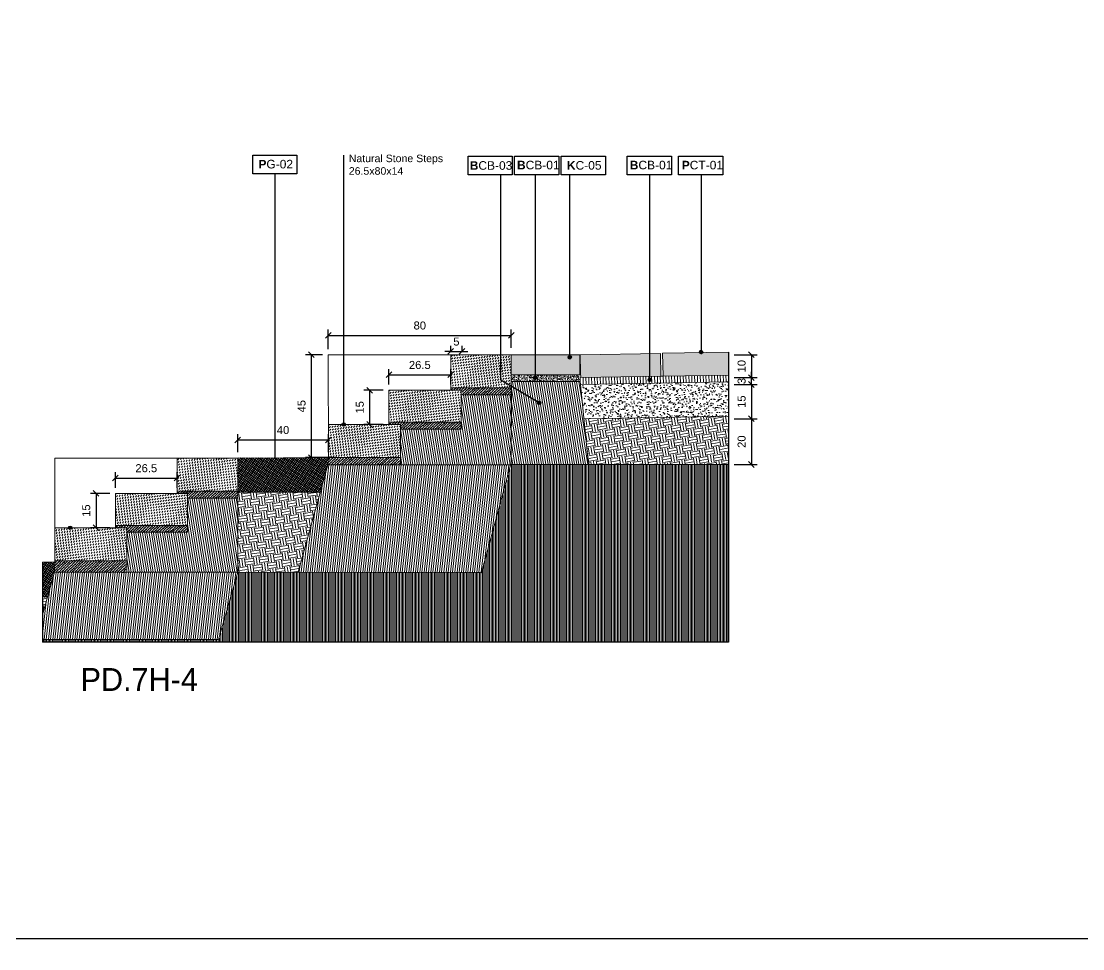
# Model space of a CAD drawing. Header units: metres. Extents: x -325 to 301, y -147 to 149.
# Drawn here: x 86.737 to 91.378, y 43.411 to 47.469 of the extents above; entities that cross this region are included whole.
import ezdxf

# ---------------------------------------------------------------- set-up
doc = ezdxf.new("R2010")
doc.units = ezdxf.units.M
doc.layers.get('Defpoints').update_dxf_attribs({"lineweight": 13})
doc.layers.add('-aux', color=50, linetype='Continuous', plot=False)
for name, color, linetype, true_color in [('0-TX-1_25', 7, 'Continuous', 0x3f4f7f), ('3-TR-paviment fluix', 7, 'Continuous', 0xe6e6e6), ('EIT_3 TR sorra', 7, 'Continuous', 0xd8ceb0)]:
    doc.layers.add(name, color=color, linetype=linetype, true_color=true_color)
for name, color, linetype, lineweight, true_color in [('03-TR-Paviment_02_Sealed Gravel', 7, 'Continuous', 5, 0xd4be8c), ('03-TR-Paviment_08_Natural Stone Bleachers', 7, 'Continuous', 5, 0xafad9d), ('3-TR sorra granitica', 7, 'Continuous', 0, 0xf2dac9), ('3-TR tot_u', 7, 'Continuous', 5, 0x787878)]:
    doc.layers.add(name, color=color, linetype=linetype, lineweight=lineweight, true_color=true_color)
for name, color, linetype, lineweight in [('1-CM', 7, 'Continuous', 0), ('3-TR Formigó', 252, 'Continuous', 0), ('3-TR Seleccionat', 44, 'Continuous', 0), ('3-TR Tot-u', 37, 'Continuous', 0), ('3_TR_paviment gris', 252, 'Continuous', 5)]:
    doc.layers.add(name, color=color, linetype=linetype, lineweight=lineweight)
for name, color, linetype in [('1-SECCIÓ', 1, 'Continuous'), ('A-KEYPLAN_HATCH', 7, 'Continuous'), ('A_TEXT_2', 7, 'Continuous')]:
    doc.layers.add(name, color=color, linetype=linetype)
doc.styles.get("Standard").update_dxf_attribs({"font": 'arial.ttf'})
doc.styles.add('x-llegenda materials$0$ENGRAVERS', font='TT0586M.TTF')
doc.dimstyles.new('ISO-25', dxfattribs={"dimtxt": 0.1, "dimasz": 0.1, "dimexe": 0.1, "dimexo": 0.1, "dimgap": 0.1, "dimtad": 1, "dimdec": 0, "dimlfac": 100, "dimzin": 9, "dimtxsty": 'Standard', "dimblk": 'OBLIQUE', "dimcen": 0.1, "dimadec": 0, "dimazin": 0, "dimtfac": 1, "dimtdec": 0, "dimtmove": 0, "dimatfit": 3, "dimldrblk": 'OBLIQUE', "dimfxl": 1, "dimarcsym": 0})
pattern_1 = [(279, (419506.654953, 4594392.769917), (0.03632589907892, -0.02639231054887), [0.03175, -0.03175]), (279, (419506.666712, 4594392.77178), (0.03632589907892, -0.02639231054887), [0.03175, -0.03175]), (279, (419506.678472, 4594392.773642), (0.03632589907892, -0.02639231054887), [0.03175, -0.03175]), (9, (419506.683013, 4594392.770343), (0.02639231054887, 0.03632589907892), [0.03175, -0.03175]), (9, (419506.684875, 4594392.758584), (0.02639231054887, 0.03632589907892), [0.03175, -0.03175]), (9, (419506.686738, 4594392.746824), (0.02639231054887, 0.03632589907892), [0.03175, -0.03175])]
pattern_2 = [(234, (-205.139811, 53.8383205), (0.00647213595, -0.00470228202), []), (324, (-205.139811, 53.8383205), (0.00470228202, 0.00647213595), [])]

# ---------------------------------------------------------------- blocks, each defined once
blk = doc.blocks.new('_Oblique')
at = {"color": 0, "lineweight": -2}
blk.add_line((-0.5, -0.5), (0.5, 0.5), dxfattribs=at)
blk = doc.blocks.new('*D1879')
at = {"layer": '0-TX-1_25', "color": 0, "lineweight": -2, "transparency": 16777216}
for p, q in [((87.5171, 51.8946), (87.5171, 52.0196)), ((87.5171, 51.9946), (87.7984, 51.9946)), ((87.7984, 51.9196), (87.7984, 52.0196))]:
    blk.add_line(p, q, dxfattribs=at)
at = {"layer": 'Defpoints', "color": 0, "transparency": 16777216}
for p in [(87.7984, 51.9946), (87.7984, 51.8946), (87.5171, 0.0315)]:
    blk.add_point(p, dxfattribs=at)
at = {"layer": '0-TX-1_25', "color": 0, "lineweight": -2, "transparency": 16777216, "xscale": 0.025, "yscale": 0.025, "zscale": 0.025, "rotation": 180}
blk.add_blockref('_Oblique', (87.5171, 51.9946), dxfattribs=at)
at = {"layer": '0-TX-1_25', "color": 0, "lineweight": -2, "transparency": 16777216, "xscale": 0.025, "yscale": 0.025, "zscale": 0.025}
blk.add_blockref('_Oblique', (87.7984, 51.9946), dxfattribs=at)
at = {"layer": '0-TX-1_25', "color": 0, "transparency": 16777216, "insert": (87.6578, 52.0374), "char_height": 0.035, "attachment_point": 5}
blk.add_mtext('28', dxfattribs=at)
blk = doc.blocks.new('*D2006')
at = {"layer": '0-TX-1_25', "color": 0, "lineweight": -2, "transparency": 16777216}
for p, q in [((87.6832, 45.5833), (87.6832, 45.6627)), ((87.6832, 45.6377), (88.0793, 45.6377)), ((88.0793, 45.5835), (88.0793, 45.6627))]:
    blk.add_line(p, q, dxfattribs=at)
at = {"layer": 'Defpoints', "color": 0, "transparency": 16777216}
for p in [(88.0793, 45.6377), (87.6832, 45.5583), (88.0793, 45.5585)]:
    blk.add_point(p, dxfattribs=at)
at = {"layer": '0-TX-1_25', "color": 0, "lineweight": -2, "transparency": 16777216, "xscale": 0.025, "yscale": 0.025, "zscale": 0.025, "rotation": 180}
blk.add_blockref('_Oblique', (87.6832, 45.6377), dxfattribs=at)
at = {"layer": '0-TX-1_25', "color": 0, "lineweight": -2, "transparency": 16777216, "xscale": 0.025, "yscale": 0.025, "zscale": 0.025}
blk.add_blockref('_Oblique', (88.0793, 45.6377), dxfattribs=at)
at = {"layer": '0-TX-1_25', "color": 0, "transparency": 16777216, "insert": (87.8813, 45.6806), "char_height": 0.035, "attachment_point": 5}
blk.add_mtext('40', dxfattribs=at)
blk = doc.blocks.new('*D2004')
at = {"layer": '0-TX-1_25', "color": 0, "lineweight": -2, "transparency": 16777216}
for p, q in [((88.0541, 46.01), (87.9801, 46.01)), ((88.0051, 45.56), (88.0051, 46.01)), ((88.1041, 45.56), (87.9801, 45.56))]:
    blk.add_line(p, q, dxfattribs=at)
at = {"layer": 'Defpoints', "color": 0, "transparency": 16777216}
for p in [(88.0051, 46.01), (88.0791, 46.01), (88.1291, 45.56)]:
    blk.add_point(p, dxfattribs=at)
at = {"layer": '0-TX-1_25', "color": 0, "lineweight": -2, "transparency": 16777216, "xscale": 0.025, "yscale": 0.025, "zscale": 0.025}
for p, rotation in [((88.0051, 46.01), 90), ((88.0051, 45.56), 270)]:
    blk.add_blockref('_Oblique', p, dxfattribs=dict(at, rotation=rotation))
at = {"layer": '0-TX-1_25', "color": 0, "transparency": 16777216, "insert": (87.9623, 45.785), "char_height": 0.035, "attachment_point": 5, "rotation": 90}
blk.add_mtext('45', dxfattribs=at)
blk = doc.blocks.new('*D2005')
at = {"layer": '0-TX-1_25', "color": 0, "lineweight": -2, "transparency": 16777216}
for p, q in [((88.0791, 46.035), (88.0791, 46.12)), ((88.0791, 46.095), (88.8791, 46.095)), ((88.8791, 46.0407), (88.8791, 46.12))]:
    blk.add_line(p, q, dxfattribs=at)
at = {"layer": 'Defpoints', "color": 0, "transparency": 16777216}
for p in [(88.8791, 46.095), (88.0791, 46.01), (88.8791, 46.0157)]:
    blk.add_point(p, dxfattribs=at)
at = {"layer": '0-TX-1_25', "color": 0, "lineweight": -2, "transparency": 16777216, "xscale": 0.025, "yscale": 0.025, "zscale": 0.025, "rotation": 180}
blk.add_blockref('_Oblique', (88.0791, 46.095), dxfattribs=at)
at = {"layer": '0-TX-1_25', "color": 0, "lineweight": -2, "transparency": 16777216, "xscale": 0.025, "yscale": 0.025, "zscale": 0.025}
blk.add_blockref('_Oblique', (88.8791, 46.095), dxfattribs=at)
at = {"layer": '0-TX-1_25', "color": 0, "transparency": 16777216, "insert": (88.4791, 46.1378), "char_height": 0.035, "attachment_point": 5}
blk.add_mtext('80', dxfattribs=at)
blk = doc.blocks.new('POINT')
at = {"layer": '0-TX-1_25'}
h = blk.add_hatch(dxfattribs=at)
h.set_pattern_fill('ANGLE', color=256)
h.set_pattern_definition([(0, (-83.747, -12.726), (0, 6.985), [5.08, -1.905]), (90, (-83.747, -12.726), (-6.985, 4e-16), [5.08, -1.905])])
edge = h.paths.add_edge_path()
edge.add_arc((0, 0), 0.0075, 0, 360)
h = blk.add_hatch(color=256, dxfattribs=at)
h.dxf.hatch_style = 1
edge = h.paths.add_edge_path()
edge.add_arc((0, 0), 0.0075, 0, 360)
blk.add_circle((0, 0), 0.0075, dxfattribs=at)
blk = doc.blocks.new('PCB01')
at = {"layer": 'A-KEYPLAN_HATCH'}
blk.add_lwpolyline([(0.001, 0.00548), (0.01387, 0.00548), (0.01387, 0), (0.001, 0)], close=True, dxfattribs=at)
at = {"layer": 'A_TEXT_2', "insert": (0.0002, 0.00409), "char_height": 0.0025, "attachment_point": 1}
blk.add_mtext_dynamic_manual_height_columns('\\pi0.00171;{\\fArial|b1|i0|c0|p34;P}CT-01', width=0.0145619, gutter_width=0.015, heights=[0], dxfattribs=at)
blk = doc.blocks.new('hatch keyplan 2')
at = {"layer": 'A-KEYPLAN_HATCH'}
blk.add_lwpolyline([(0, 0.00548), (0.01287, 0.00548), (0.01287, 0), (0, 0)], close=True, dxfattribs=at)
blk = doc.blocks.new('hatch keyplan')
at = {"layer": 'A-KEYPLAN_HATCH'}
blk.add_blockref('hatch keyplan 2', (1.43058, 0.85215), dxfattribs=at)
blk = doc.blocks.new('B-CB01')
at = {"layer": 'A-KEYPLAN_HATCH'}
blk.add_blockref('hatch keyplan', (-1.43058, -0.85215), dxfattribs=at)
at = {"layer": 'A_TEXT_2', "insert": (-0.0008, 0.00411), "char_height": 0.0025, "attachment_point": 1}
blk.add_mtext_dynamic_manual_height_columns('\\pi0.00152;{\\fArial|b1|i0|c0|p34;B}CB-01', width=0.0145619, gutter_width=0.015, heights=[0], dxfattribs=at)
blk = doc.blocks.new('*D2007')
at = {"layer": '0-TX-1_25', "color": 0, "lineweight": -2, "transparency": 16777216}
for p, q in [((88.3443, 45.88), (88.3443, 45.9474)), ((88.6141, 45.88), (88.6141, 45.9474)), ((88.3443, 45.9224), (88.6141, 45.9224))]:
    blk.add_line(p, q, dxfattribs=at)
at = {"layer": 'Defpoints', "color": 0, "transparency": 16777216}
for p in [(88.6141, 45.9224), (88.3443, 45.855), (88.6141, 45.855)]:
    blk.add_point(p, dxfattribs=at)
at = {"layer": '0-TX-1_25', "color": 0, "lineweight": -2, "transparency": 16777216, "xscale": 0.025, "yscale": 0.025, "zscale": 0.025, "rotation": 180}
blk.add_blockref('_Oblique', (88.3443, 45.9224), dxfattribs=at)
at = {"layer": '0-TX-1_25', "color": 0, "lineweight": -2, "transparency": 16777216, "xscale": 0.025, "yscale": 0.025, "zscale": 0.025}
blk.add_blockref('_Oblique', (88.6141, 45.9224), dxfattribs=at)
at = {"layer": '0-TX-1_25', "color": 0, "transparency": 16777216, "insert": (88.4792, 45.9653), "char_height": 0.035, "attachment_point": 5}
blk.add_mtext('26.5', dxfattribs=at)
blk = doc.blocks.new('*D2008')
at = {"layer": '0-TX-1_25', "color": 0, "lineweight": -2, "transparency": 16777216}
for p, q in [((88.3193, 45.855), (88.2347, 45.855)), ((88.2597, 45.855), (88.2597, 45.705)), ((88.3193, 45.705), (88.2347, 45.705))]:
    blk.add_line(p, q, dxfattribs=at)
at = {"layer": 'Defpoints', "color": 0, "transparency": 16777216}
for p in [(88.3443, 45.855), (88.2597, 45.705), (88.3443, 45.705)]:
    blk.add_point(p, dxfattribs=at)
at = {"layer": '0-TX-1_25', "color": 0, "lineweight": -2, "transparency": 16777216, "xscale": 0.025, "yscale": 0.025, "zscale": 0.025}
for p, rotation in [((88.2597, 45.855), 90), ((88.2597, 45.705), 270)]:
    blk.add_blockref('_Oblique', p, dxfattribs=dict(at, rotation=rotation))
at = {"layer": '0-TX-1_25', "color": 0, "transparency": 16777216, "insert": (88.2169, 45.78), "char_height": 0.035, "attachment_point": 5, "rotation": 90}
blk.add_mtext('15', dxfattribs=at)
blk = doc.blocks.new('*D2009')
at = {"layer": '0-TX-1_25', "color": 0, "lineweight": -2, "transparency": 16777216}
for p, q in [((88.6141, 46.0247), (88.6141, 46.0497)), ((88.6641, 46.0247), (88.6641, 46.0497)), ((88.6141, 46.0247), (88.5891, 46.0247)), ((88.6141, 46.0247), (88.6641, 46.0247)), ((88.6641, 46.0247), (88.6891, 46.0247))]:
    blk.add_line(p, q, dxfattribs=at)
at = {"layer": 'Defpoints', "color": 0, "transparency": 16777216}
for p in [(88.6141, 46.01), (88.6641, 46.0247), (88.6641, 46.01)]:
    blk.add_point(p, dxfattribs=at)
at = {"layer": '0-TX-1_25', "color": 0, "lineweight": -2, "transparency": 16777216, "xscale": 0.025, "yscale": 0.025, "zscale": 0.025}
blk.add_blockref('_Oblique', (88.6141, 46.0247), dxfattribs=at)
at = {"layer": '0-TX-1_25', "color": 0, "lineweight": -2, "transparency": 16777216, "xscale": 0.025, "yscale": 0.025, "zscale": 0.025, "rotation": 180}
blk.add_blockref('_Oblique', (88.6641, 46.0247), dxfattribs=at)
at = {"layer": '0-TX-1_25', "color": 0, "transparency": 16777216, "insert": (88.6391, 46.0675), "char_height": 0.035, "attachment_point": 5}
blk.add_mtext('5', dxfattribs=at)
blk = doc.blocks.new('*D2022')
at = {"layer": '0-TX-1_25', "color": 0, "lineweight": -2, "transparency": 16777216}
for p, q in [((87.1484, 45.4283), (87.1484, 45.4957)), ((87.4182, 45.4283), (87.4182, 45.4957)), ((87.1484, 45.4707), (87.4182, 45.4707))]:
    blk.add_line(p, q, dxfattribs=at)
at = {"layer": 'Defpoints', "color": 0, "transparency": 16777216}
for p in [(87.4182, 45.4707), (87.1484, 45.4033), (87.4182, 45.4033)]:
    blk.add_point(p, dxfattribs=at)
at = {"layer": '0-TX-1_25', "color": 0, "lineweight": -2, "transparency": 16777216, "xscale": 0.025, "yscale": 0.025, "zscale": 0.025, "rotation": 180}
blk.add_blockref('_Oblique', (87.1484, 45.4707), dxfattribs=at)
at = {"layer": '0-TX-1_25', "color": 0, "lineweight": -2, "transparency": 16777216, "xscale": 0.025, "yscale": 0.025, "zscale": 0.025}
blk.add_blockref('_Oblique', (87.4182, 45.4707), dxfattribs=at)
at = {"layer": '0-TX-1_25', "color": 0, "transparency": 16777216, "insert": (87.2833, 45.5136), "char_height": 0.035, "attachment_point": 5}
blk.add_mtext('26.5', dxfattribs=at)
blk = doc.blocks.new('*D2021')
at = {"layer": '0-TX-1_25', "color": 0, "lineweight": -2, "transparency": 16777216}
for p, q in [((87.1234, 45.4033), (87.0388, 45.4033)), ((87.0638, 45.4033), (87.0638, 45.2533)), ((87.1234, 45.2533), (87.0388, 45.2533))]:
    blk.add_line(p, q, dxfattribs=at)
at = {"layer": 'Defpoints', "color": 0, "transparency": 16777216}
for p in [(87.1484, 45.4033), (87.0638, 45.2533), (87.1484, 45.2533)]:
    blk.add_point(p, dxfattribs=at)
at = {"layer": '0-TX-1_25', "color": 0, "lineweight": -2, "transparency": 16777216, "xscale": 0.025, "yscale": 0.025, "zscale": 0.025}
for p, rotation in [((87.0638, 45.4033), 90), ((87.0638, 45.2533), 270)]:
    blk.add_blockref('_Oblique', p, dxfattribs=dict(at, rotation=rotation))
at = {"layer": '0-TX-1_25', "color": 0, "transparency": 16777216, "insert": (87.0209, 45.3283), "char_height": 0.035, "attachment_point": 5, "rotation": 90}
blk.add_mtext('15', dxfattribs=at)
blk = doc.blocks.new('PG02')
at = {"layer": 'A-KEYPLAN_HATCH'}
blk.add_blockref('hatch keyplan', (-1.42958, -0.85215), dxfattribs=at)
at = {"layer": 'A_TEXT_2', "insert": (0.0002, 0.00412), "char_height": 0.0025, "attachment_point": 1}
blk.add_mtext_dynamic_manual_height_columns('\\pi0.00245,t0.01245;{\\fArial|b1|i0|c0|p34;P}G-02', width=0.0145619, gutter_width=0.015, heights=[0], dxfattribs=at)
blk = doc.blocks.new('*D2214')
at = {"layer": '0-TX-1_25', "color": 0, "lineweight": -2, "transparency": 16777216}
for p, q in [((89.8541, 46.01), (89.9541, 46.01)), ((89.9291, 46.01), (89.9291, 45.91)), ((89.8541, 45.91), (89.9541, 45.91))]:
    blk.add_line(p, q, dxfattribs=at)
at = {"layer": 'Defpoints', "color": 0, "transparency": 16777216}
for p in [(89.8291, 46.01), (89.8291, 45.91), (89.9291, 45.91)]:
    blk.add_point(p, dxfattribs=at)
at = {"layer": '0-TX-1_25', "color": 0, "lineweight": -2, "transparency": 16777216, "xscale": 0.025, "yscale": 0.025, "zscale": 0.025}
for p, rotation in [((89.9291, 46.01), 90), ((89.9291, 45.91), 270)]:
    blk.add_blockref('_Oblique', p, dxfattribs=dict(at, rotation=rotation))
at = {"layer": '0-TX-1_25', "color": 0, "transparency": 16777216, "insert": (89.8862, 45.96), "char_height": 0.035, "attachment_point": 5, "rotation": 90}
blk.add_mtext('10', dxfattribs=at)
blk = doc.blocks.new('*D2215')
at = {"layer": '0-TX-1_25', "color": 0, "lineweight": -2, "transparency": 16777216}
for p, q in [((89.8541, 45.91), (89.9541, 45.91)), ((89.9291, 45.91), (89.9291, 45.935)), ((89.9291, 45.88), (89.9291, 45.91)), ((89.8541, 45.88), (89.9541, 45.88)), ((89.9291, 45.88), (89.9291, 45.855))]:
    blk.add_line(p, q, dxfattribs=at)
at = {"layer": 'Defpoints', "color": 0, "transparency": 16777216}
for p in [(89.8291, 45.91), (89.9291, 45.91), (89.8291, 45.88)]:
    blk.add_point(p, dxfattribs=at)
at = {"layer": '0-TX-1_25', "color": 0, "lineweight": -2, "transparency": 16777216, "xscale": 0.025, "yscale": 0.025, "zscale": 0.025}
for p, rotation in [((89.9291, 45.91), 270), ((89.9291, 45.88), 90)]:
    blk.add_blockref('_Oblique', p, dxfattribs=dict(at, rotation=rotation))
at = {"layer": '0-TX-1_25', "color": 0, "transparency": 16777216, "insert": (89.8862, 45.895), "char_height": 0.035, "attachment_point": 5, "rotation": 90}
blk.add_mtext('3', dxfattribs=at)
blk = doc.blocks.new('*D2216')
at = {"layer": '0-TX-1_25', "color": 0, "lineweight": -2, "transparency": 16777216}
for p, q in [((89.8541, 45.88), (89.9541, 45.88)), ((89.9291, 45.88), (89.9291, 45.73)), ((89.8541, 45.73), (89.9541, 45.73))]:
    blk.add_line(p, q, dxfattribs=at)
at = {"layer": 'Defpoints', "color": 0, "transparency": 16777216}
for p in [(89.8291, 45.88), (89.8291, 45.73), (89.9291, 45.73)]:
    blk.add_point(p, dxfattribs=at)
at = {"layer": '0-TX-1_25', "color": 0, "lineweight": -2, "transparency": 16777216, "xscale": 0.025, "yscale": 0.025, "zscale": 0.025}
for p, rotation in [((89.9291, 45.88), 90), ((89.9291, 45.73), 270)]:
    blk.add_blockref('_Oblique', p, dxfattribs=dict(at, rotation=rotation))
at = {"layer": '0-TX-1_25', "color": 0, "transparency": 16777216, "insert": (89.8862, 45.805), "char_height": 0.035, "attachment_point": 5, "rotation": 90}
blk.add_mtext('15', dxfattribs=at)
blk = doc.blocks.new('*D2217')
at = {"layer": '0-TX-1_25', "color": 0, "lineweight": -2, "transparency": 16777216}
for p, q in [((89.8541, 45.73), (89.9541, 45.73)), ((89.9291, 45.73), (89.9291, 45.53)), ((89.8541, 45.53), (89.9541, 45.53))]:
    blk.add_line(p, q, dxfattribs=at)
at = {"layer": 'Defpoints', "color": 0, "transparency": 16777216}
for p in [(89.8291, 45.73), (89.8291, 45.53), (89.9291, 45.53)]:
    blk.add_point(p, dxfattribs=at)
at = {"layer": '0-TX-1_25', "color": 0, "lineweight": -2, "transparency": 16777216, "xscale": 0.025, "yscale": 0.025, "zscale": 0.025}
for p, rotation in [((89.9291, 45.73), 90), ((89.9291, 45.53), 270)]:
    blk.add_blockref('_Oblique', p, dxfattribs=dict(at, rotation=rotation))
at = {"layer": '0-TX-1_25', "color": 0, "transparency": 16777216, "insert": (89.8862, 45.63), "char_height": 0.035, "attachment_point": 5, "rotation": 90}
blk.add_mtext('20', dxfattribs=at)
blk = doc.blocks.new('K04')
at = {"layer": 'A-KEYPLAN_HATCH'}
blk.add_blockref('hatch keyplan', (-1.42958, -0.85215), dxfattribs=at)
at = {"layer": 'A_TEXT_2', "insert": (0.0002, 0.00402), "char_height": 0.0025, "attachment_point": 1}
blk.add_mtext_dynamic_manual_height_columns('\\pi0.00244;{\\fArial|b1|i0|c0|p34;K}C-05', width=0.0145619, gutter_width=0.015, heights=[0], dxfattribs=at)
blk = doc.blocks.new('B-CB03')
at = {"layer": 'A-KEYPLAN_HATCH'}
blk.add_blockref('hatch keyplan', (-1.43058, -0.85215), dxfattribs=at)
at = {"layer": 'A_TEXT_2', "insert": (-0.0008, 0.00398), "char_height": 0.0025, "attachment_point": 1}
blk.add_mtext_dynamic_manual_height_columns('\\pi0.00128;{\\fArial|b1|i0|c0|p34;B}CB-03', width=0.0145619, gutter_width=0.015, heights=[0], dxfattribs=at)

msp = doc.modelspace()

# ---------------------------------------------------------------- hatches: boundary and pattern name
at = {"layer": '03-TR-Paviment_02_Sealed Gravel', "extrusion": (5.00535e-05, 0.000121015, 1)}
h = msp.add_hatch(dxfattribs=at)
h.set_pattern_fill('_USER', color=256, scale=0.008, angle=234, style=0, double=1, pattern_type=0)
h.set_pattern_definition(pattern_2)
h.paths.add_polyline_path([(88.0436, 45.4084), (88.0764, 45.5283), (88.0793, 45.5583), (87.6832, 45.5587), (87.6832, 45.4087)])
h = msp.add_hatch(dxfattribs=at)
h.set_pattern_fill('_USER', color=256, scale=0.008, angle=234, style=0, double=1, pattern_type=0)
h.set_pattern_definition(pattern_2)
h.paths.add_polyline_path([(86.8291, 45.1027), (86.8291, 44.9527), (86.8517, 44.9527), (86.8832, 45.0766), (86.8832, 45.1027)])
at = {"layer": '03-TR-Paviment_08_Natural Stone Bleachers'}
h = msp.add_hatch(dxfattribs=at)
h.set_pattern_fill('DASH', color=256, scale=0.002611, angle=232.4264, style=0, double=1)
h.set_pattern_definition([(232.4264096, (-63.6387705, -75.5093006), (0.00151523477, -0.01162470696), [0.0082894435, -0.0082894435])])
h.paths.add_polyline_path([(88.8791, 45.865), (88.8791, 46.01), (88.6141, 46.01), (88.6141, 45.865)])
h = msp.add_hatch(dxfattribs=at)
h.set_pattern_fill('DASH', color=256, scale=0.002611, angle=232.4264, style=0, double=1)
h.set_pattern_definition([(232.4264096, (-63.908608, -75.6593006), (0.00151523477, -0.01162470696), [0.0082894435, -0.0082894435])])
h.paths.add_polyline_path([(88.6593, 45.715), (88.6593, 45.855), (88.3443, 45.855), (88.3443, 45.7151)])
h = msp.add_hatch(dxfattribs=at)
h.set_pattern_fill('DASH', color=256, scale=0.002611, angle=232.4264, style=0, double=1)
h.set_pattern_definition([(232.4264096, (-64.173608, -75.8093006), (0.00151523477, -0.01162470696), [0.0082894435, -0.0082894435])])
h.paths.add_polyline_path([(88.3943, 45.5604), (88.3943, 45.705), (88.0792, 45.705), (88.0793, 45.5597)])
h = msp.add_hatch(dxfattribs=at)
h.set_pattern_fill('DASH', color=256, scale=0.002611, angle=232.4264, style=0, double=1)
h.set_pattern_definition([(232.4264096, (-64.834689, -75.961018), (0.00151523477, -0.01162470696), [0.0082894435, -0.0082894435])])
h.paths.add_polyline_path([(87.6832, 45.4133), (87.6832, 45.5583), (87.4182, 45.5583), (87.4182, 45.4133)])
h = msp.add_hatch(dxfattribs=at)
h.set_pattern_fill('DASH', color=256, scale=0.002611, angle=232.4264, style=0, double=1)
h.set_pattern_definition([(232.4264096, (-65.1045265, -76.111018), (0.00151523477, -0.01162470696), [0.0082894435, -0.0082894435])])
h.paths.add_polyline_path([(87.4634, 45.2633), (87.4634, 45.4033), (87.1484, 45.4033), (87.1484, 45.2633)])
h = msp.add_hatch(dxfattribs=at)
h.set_pattern_fill('DASH', color=256, scale=0.002611, angle=232.4264, style=0, double=1)
h.set_pattern_definition([(232.4264096, (-65.3695265, -76.261018), (0.00151523477, -0.01162470696), [0.0082894435, -0.0082894435])])
h.paths.add_polyline_path([(87.1984, 45.1087), (87.1984, 45.2533), (86.8833, 45.2533), (86.8834, 45.108)])
at = {"layer": '3-TR Formigó'}
h = msp.add_hatch(dxfattribs=at)
h.set_pattern_fill('ANSI31', color=256, scale=0.003, angle=234.1752)
h.set_pattern_definition([(279.175244, (-119.927081, 1.869326), (0.00940313004, 0.0015188056), [])])
h.paths.add_polyline_path([(89.2169, 45.5299), (88.8806, 45.5299), (88.88, 45.8652), (88.8791, 45.8928), (89.1809, 45.8928)])
h = msp.add_hatch(dxfattribs=at)
h.set_pattern_fill('ANSI31', color=256, scale=0.003, angle=234.1752)
h.set_pattern_definition([(279.175244, (11.554073, 3.39694), (0.00940313, 0.0015188056), [])])
h.paths.add_polyline_path([(88.3943, 45.6833), (88.3943, 45.5283), (88.8787, 45.5283), (88.8791, 45.835), (88.6593, 45.835), (88.6593, 45.6833)])
at = {"layer": '3-TR Formigó', "extrusion": (5.00535e-05, 0.000121015, 1)}
h = msp.add_hatch(dxfattribs=at)
h.set_pattern_fill('ANSI31', color=256, scale=0.003, angle=233.694, style=0)
h.set_pattern_definition([(263.5025, (81.071859, 45.425145), (0.009463819, -0.001077847), [])])
h.paths.add_polyline_path([(88.075, 45.5292), (87.948, 45.0585), (88.748, 45.0585), (88.876, 45.5283)])
at = {"layer": '3-TR Formigó'}
h = msp.add_hatch(dxfattribs=at)
h.set_pattern_fill('ANSI31', color=256, scale=0.003, angle=234.1752)
h.set_pattern_definition([(279.175244, (10.358155, 2.945223), (0.00940313, 0.0015188056), [])])
h.paths.add_polyline_path([(87.1984, 45.2316), (87.1984, 45.0588), (87.6828, 45.0588), (87.6832, 45.3833), (87.4634, 45.3833), (87.4634, 45.2316)])
at = {"layer": '3-TR Formigó', "extrusion": (5.00535e-05, 0.000121015, 1)}
h = msp.add_hatch(dxfattribs=at)
h.set_pattern_fill('ANSI31', color=256, scale=0.003, angle=233.694, style=0)
h.set_pattern_definition([(263.5025, (79.881478, 44.978), (0.009463819, -0.001077847), [])])
h.paths.add_polyline_path([(86.8291, 44.7651), (87.5996, 44.7651), (87.6832, 45.0588), (86.8814, 45.0588), (86.8291, 44.8722)])
at = {"layer": '3-TR Seleccionat'}
h = msp.add_hatch(dxfattribs=at)
h.set_pattern_fill('ANSI31', color=256, scale=0.002, angle=45, style=0)
h.set_pattern_definition([(90, (52.9449843, -6.021599), (-0.00635, 0), [])])
h.paths.add_polyline_path([(89.8291, 44.7529), (89.8291, 45.53), (88.8791, 45.5283), (88.748, 45.0585), (87.6832, 45.0587), (87.602, 44.7651), (86.8291, 44.7651), (86.8291, 44.7529)])
at = {"layer": '3-TR sorra granitica'}
h = msp.add_hatch(dxfattribs=at)
h.set_pattern_fill('LINE', color=256, scale=0.1, angle=56.5734, style=0)
h.set_pattern_definition([(92.2199074, (107.148368, 254.902038), (-0.012490619, -0.0004841875), [])])
h.paths.add_polyline_path([(89.8291, 45.8913), (89.8291, 45.9213), (89.8008, 45.9208), (89.4808, 45.9153), (89.1826, 45.9094), (89.1845, 45.8801), (89.8132, 45.8911)])
at = {"layer": '3-TR Tot-u'}
h = msp.add_hatch(dxfattribs=at)
h.set_pattern_fill('EARTH', color=256, scale=0.005, angle=-79.8248)
h.set_pattern_definition([(280.175244, (10.636467, -5.079054), (0.036859575, -0.025641699), [0.03175, -0.03175]), (280.175244, (10.648186, -5.07695), (0.036859575, -0.025641699), [0.03175, -0.03175]), (280.175244, (10.659905, -5.074847), (0.036859575, -0.025641699), [0.03175, -0.03175]), (10.175244, (10.664512, -5.078053), (0.025641699, 0.036859575), [0.03175, -0.03175]), (10.175244, (10.666615, -5.089772), (0.025641699, 0.036859575), [0.03175, -0.03175]), (10.175244, (10.66872, -5.10149), (0.025641699, 0.036859575), [0.03175, -0.03175])])
h.paths.add_polyline_path([(89.8291, 45.5299), (89.8291, 45.7413), (89.1971, 45.7299), (89.2169, 45.5299)])
at = {"layer": '3-TR Tot-u', "extrusion": (5.30927e-05, 0.000117955, 1)}
h = msp.add_hatch(dxfattribs=at)
h.set_pattern_fill('EARTH', color=256, scale=0.005, angle=279)
h.set_pattern_definition(pattern_1)
h.paths.add_polyline_path([(88.0436, 45.4084), (87.6832, 45.4087), (87.6832, 45.0587), (87.948, 45.0585)])
h = msp.add_hatch(dxfattribs=at)
h.set_pattern_fill('EARTH', color=256, scale=0.005, angle=279)
h.set_pattern_definition(pattern_1)
h.paths.add_polyline_path([(86.8291, 44.9527), (86.8291, 44.8686), (86.8517, 44.9527)])
at = {"layer": '3-TR tot_u'}
h = msp.add_hatch(dxfattribs=at)
h.set_pattern_fill('AR-CONC', color=256, scale=9e-05, angle=90.2664)
h.set_pattern_definition([(140.266414, (5.44477, 23.096304), (0.0013582613, 0.0164031132), [0.0017145, -0.0188595]), (85.266414, (5.44477, 23.096304), (-0.0171801815, -0.0032518273), [0.0013716, -0.0150876526]), (190.71786, (5.444883, 23.09767), (-0.0158219194, 0.0131512858), [0.0014571008, -0.016028122]), (136.450614, (5.440198, 23.096283), (0.003670327, 0.024414444), [0.00257175, -0.02828925]), (186.901972, (5.440504, 23.098317), (-0.0223674596, 0.021262598), [0.002185652, -0.024042205]), (81.450565, (5.440198, 23.096283), (-0.0223674596, 0.021262598), [0.002057397, -0.022631376]), (111.266414, (5.44133, 23.098574), (0.0091403206, 0.0136879438), [0.0017145, -0.0188595]), (56.266414, (5.44133, 23.098574), (-0.0166026007, 0.0054850432), [0.0013716, -0.0150876]), (161.71786, (5.442092, 23.099715), (-0.0074622802, 0.019172987), [0.0014571008, -0.0160280944]), (127.766414, (5.44477, 23.096304), (-0.00761116375, 0.0002425866), [0, -0.01490472, 0, -0.0153162, 0, -0.01514475]), (97.766414, (5.44477, 23.096304), (-0.009044117, 0.0059717809), [0, -0.00873252, 0, -0.01456182, 0, -0.00577215]), (57.766414, (5.4447935, 23.091206), (0.0004588393, 0.012205419), [0, -0.005715, 0, -0.0178308, 0, -0.0236601]), (47.766414, (5.444804, 23.08892), (-0.0023503487, 0.0133208417), [0, -0.0074295, 0, -0.01184148, 0, -0.0168021])])
h.paths.add_polyline_path([(88.8792, 45.8928), (88.8791, 45.9221), (89.1791, 45.9228), (89.1809, 45.8928)])
h = msp.add_hatch(dxfattribs=at)
h.set_pattern_fill('AR-CONC', color=256, scale=0.00025, angle=90.8705)
h.set_pattern_definition([(76.416951978, (277822.46602, -735528.57926), (0.0425630695816, 0.0166948154184), [0.0047625, -0.0523875]), (21.416951978, (277822.46602, -735528.57926), (-0.0291411331462, 0.0388567293156), [0.00381, -0.0419101460425]), (126.868396678, (277822.469566, -735528.57787), (0.013421937194, 0.0555515429368), [0.0040475022, -0.04452256115]), (72.601151978, (277822.46037, -735528.567886), (0.065369412964, 0.0207377092046), [0.00714375, -0.07858125]), (123.052509588, (277822.465816, -735528.56616), (0.0256336272034, 0.081802767565), [0.006071255785, -0.06678390204]), (17.601103148, (277822.46037, -735528.567886), (0.025633627208, 0.081802767564), [0.0057149917675, -0.06286493298]), (47.416951978, (277822.46747, -735528.567905), (0.0453201615592, -0.006033353649), [0.0047625, -0.0523875]), (352.416951978, (277822.46747, -735528.567905), (-0.0066491467234, 0.048112705662), [0.00381, -0.04191]), (97.868396978, (277822.471245, -735528.568407), (0.0386710146544, 0.0420793521882), [0.0040475022, -0.0445224844]), (63.916951978, (277822.466019, -735528.57926), (-0.0087131148805, 0.01927498400477), [0, -0.041402, 0, -0.042545, 0, -0.04206875]), (33.916951978, (277822.46602, -735528.57926), (0.0038180023984, 0.02986195383746), [0, -0.024257, 0, -0.0404495, 0, -0.01603375]), (353.916951978, (277822.453337, -735528.58556), (0.03099524178956, 0.0137984324018), [0, -0.015875, 0, -0.04953, 0, -0.0657225]), (343.916951978, (277822.44765, -735528.588385), (0.0303373267215, 0.0221685398463), [0, -0.0206375, 0, -0.032893, 0, -0.0466725])])
h.paths.add_polyline_path([(89.8291, 45.7413), (89.8291, 45.8913), (89.1822, 45.88), (89.202, 45.7304)])
at = {"layer": '3-TR-paviment fluix'}
for points in [[(89.1808, 46.01), (89.5308, 46.0161), (89.5325, 45.9162), (89.1826, 45.9101)], [(89.5408, 46.0163), (89.829, 46.0214), (89.8291, 45.9213), (89.5425, 45.9163)]]:
    msp.add_hatch(color=256, dxfattribs=at).paths.add_polyline_path(points)
at = {"layer": '3_TR_paviment gris'}
msp.add_hatch(color=256, dxfattribs=at).paths.add_polyline_path([(88.8791, 46.01), (88.8791, 45.9228), (89.1791, 45.9228), (89.1791, 46.01)])
at = {"layer": 'EIT_3 TR sorra'}
h = msp.add_hatch(dxfattribs=at)
h.set_pattern_fill('ANSI36', color=256, scale=0.002552, angle=-1.141, style=0, double=1)
h.set_pattern_definition([(43.85896, (86.773738, 51.838015), (0.004609074, 0.015664162), [0.020252618, -0.004050524, 0, -0.004050524])])
h.paths.add_polyline_path([(88.7169, 45.8658), (88.667, 45.865), (88.6141, 45.865), (88.6141, 45.855), (88.6641, 45.855), (88.6641, 45.835), (88.7169, 45.835), (88.8791, 45.835), (88.8791, 45.865)])
h = msp.add_hatch(dxfattribs=at)
h.set_pattern_fill('ANSI36', color=256, scale=0.002552, angle=-1.141, style=0, double=1)
h.set_pattern_definition([(43.85896, (86.5039, 51.688015), (0.004609074, 0.015664162), [0.020252618, -0.004050524, 0, -0.004050524])])
h.paths.add_polyline_path([(88.447, 45.7158), (88.3972, 45.715), (88.3443, 45.715), (88.3443, 45.705), (88.3943, 45.705), (88.3943, 45.685), (88.447, 45.685), (88.6593, 45.685), (88.6593, 45.715)])
h = msp.add_hatch(dxfattribs=at)
h.set_pattern_fill('ANSI36', color=256, scale=0.002552, angle=-1.141, style=0, double=1)
h.set_pattern_definition([(43.85896, (86.235995, 51.531298), (0.004609074, 0.015664162), [0.020252618, -0.004050524, 0, -0.004050524])])
h.paths.add_polyline_path([(88.1791, 45.559), (88.1293, 45.5583), (88.0793, 45.558), (88.0783, 45.5481), (88.0764, 45.5283), (88.1264, 45.5283), (88.1791, 45.5283), (88.3914, 45.5283), (88.3914, 45.5583)])
h = msp.add_hatch(dxfattribs=at)
h.set_pattern_fill('ANSI36', color=256, scale=0.002552, angle=-1.141, style=0, double=1)
h.set_pattern_definition([(43.85896, (86.185995, 51.531298), (0.004609074, 0.015664162), [0.020252618, -0.004050524, 0, -0.004050524])])
h.paths.add_polyline_path([(88.0796, 45.5582), (88.0796, 45.5583), (88.0793, 45.5583)])
h = msp.add_hatch(dxfattribs=at)
h.set_pattern_fill('ANSI36', color=256, scale=0.002552, angle=-1.141, style=0, double=1)
h.set_pattern_definition([(43.85896, (85.57782, 51.386298), (0.004609074, 0.015664162), [0.020252618, -0.004050524, 0, -0.004050524])])
h.paths.add_polyline_path([(87.521, 45.414), (87.4711, 45.4133), (87.4182, 45.4133), (87.4182, 45.4033), (87.4682, 45.4033), (87.4682, 45.3833), (87.521, 45.3833), (87.6832, 45.3833), (87.6832, 45.4133)])
h = msp.add_hatch(dxfattribs=at)
h.set_pattern_fill('ANSI36', color=256, scale=0.002552, angle=-1.141, style=0, double=1)
h.set_pattern_definition([(43.85896, (85.307982, 51.236298), (0.004609074, 0.015664162), [0.020252618, -0.004050524, 0, -0.004050524])])
h.paths.add_polyline_path([(87.2511, 45.264), (87.2013, 45.2633), (87.1484, 45.2633), (87.1484, 45.2533), (87.1984, 45.2533), (87.1984, 45.2333), (87.2511, 45.2333), (87.4634, 45.2333), (87.4634, 45.2633)])
h = msp.add_hatch(dxfattribs=at)
h.set_pattern_fill('ANSI36', color=256, scale=0.002552, angle=-1.141, style=0, double=1)
h.set_pattern_definition([(43.85896, (85.040077, 51.079581), (0.004609074, 0.015664162), [0.020252618, -0.004050524, 0, -0.004050524])])
h.paths.add_polyline_path([(86.9832, 45.1073), (86.9334, 45.1066), (86.8834, 45.1063), (86.8824, 45.0964), (86.8814, 45.0588), (86.9254, 45.0588), (87.1982, 45.0588), (87.1955, 45.0766), (87.1955, 45.1066)])
h = msp.add_hatch(dxfattribs=at)
h.set_pattern_fill('ANSI36', color=256, scale=0.002552, angle=-1.141, style=0, double=1)
h.set_pattern_definition([(43.85896, (84.990078, 51.0724664), (0.004609074, 0.015664162), [0.020252618, -0.004050524, 0, -0.004050524])])
h.paths.add_polyline_path([(86.8836, 45.0994), (86.8836, 45.0995), (86.8834, 45.0995)])

# ---------------------------------------------------------------- linework, layer by layer
at = {"layer": '-aux'}
for points in [[(89.8291, 44.7529), (86.8291, 44.7529)], [(12.2345, 43.4567), (142.2345, 43.4567)]]:
    msp.add_lwpolyline(points, dxfattribs=at)
at = {"layer": '0-TX-1_25'}
for points in [[(88.1462, 46.8831), (88.1462, 45.705)], [(87.8453, 46.8009), (87.8453, 45.5583)], [(89.0011, 45.7998), (88.8337, 45.8994), (88.8337, 46.7971)], [(88.9846, 45.9097), (88.9846, 46.7971)], [(89.1348, 45.9989), (89.1348, 46.7971)], [(89.4829, 46.7971), (89.4829, 45.8946)], [(89.7089, 46.7971), (89.7089, 46.0128)]]:
    msp.add_lwpolyline(points, dxfattribs=at)
at = {"layer": '1-CM'}
for points in [[(88.0791, 46.01), (88.0793, 45.5601), (88.3943, 45.5601)], [(88.0791, 46.01), (88.6141, 46.01)], [(88.8791, 46.01), (89.1791, 46.01)], [(88.8791, 45.9228), (89.1791, 45.9228)], [(89.1791, 45.9228), (88.8791, 45.9228)], [(89.1809, 45.8928), (89.1808, 45.91)], [(89.5325, 45.9162), (89.5425, 45.9163)], [(89.1809, 45.8928), (88.8791, 45.8928)], [(89.8291, 45.8913), (89.1822, 45.88)], [(88.8791, 45.835), (88.8791, 45.5283), (88.0764, 45.5283), (88.0764, 45.5283), (88.0793, 45.56), (88.1308, 45.5602), (88.3943, 45.5599)], [(89.8291, 45.7413), (89.1971, 45.7303)], [(86.8832, 45.5583), (86.8834, 45.1083), (87.1984, 45.1083)], [(86.8832, 45.5583), (87.4182, 45.5583)], [(87.6832, 45.5583), (88.0793, 45.56)], [(88.0764, 45.5283), (87.948, 45.0585)], [(88.3943, 45.56), (88.3943, 45.5283)], [(89.2169, 45.5299), (89.8291, 45.5299)], [(87.6832, 45.4087), (88.0436, 45.4084)], [(87.6832, 45.3833), (87.6832, 45.0588), (86.8814, 45.0588), (86.8814, 45.0588), (86.8834, 45.1083), (86.9349, 45.1085), (87.1984, 45.1082)], [(86.8291, 45.1027), (86.8832, 45.1027)], [(87.1984, 45.1083), (87.1984, 45.0588)], [(86.8291, 44.9527), (86.8517, 44.9527)]]:
    msp.add_lwpolyline(points, dxfattribs=at)
for points in [[(88.6141, 45.865), (88.6141, 46.01), (88.8791, 46.01), (88.8791, 45.865)], [(88.8791, 46.01), (88.8791, 45.9228), (89.1791, 45.9228), (89.1791, 46.01)], [(89.1822, 45.93), (89.1808, 46.01), (89.5308, 46.0161), (89.5325, 45.9162), (89.1826, 45.9101)], [(89.5408, 46.0163), (89.829, 46.0214), (89.8291, 45.9213), (89.5425, 45.9163)], [(88.3443, 45.715), (88.3443, 45.855), (88.6593, 45.855), (88.6593, 45.715)], [(88.6141, 45.865), (88.6141, 45.855), (88.6593, 45.855), (88.6593, 45.835), (88.8791, 45.835), (88.8791, 45.865)], [(89.2169, 45.5299), (88.8791, 45.5299), (88.88, 45.8652), (88.8791, 45.8928), (89.1809, 45.8928)], [(88.3443, 45.715), (88.3443, 45.705), (88.3943, 45.705), (88.3943, 45.685), (88.6593, 45.685), (88.6593, 45.715)], [(88.0793, 45.56), (88.0793, 45.705), (88.3943, 45.705), (88.3943, 45.56)], [(87.4182, 45.4133), (87.4182, 45.5583), (87.6832, 45.5583), (87.6832, 45.4133)], [(87.1484, 45.2633), (87.1484, 45.4033), (87.4634, 45.4033), (87.4634, 45.2633)], [(87.4182, 45.4133), (87.4182, 45.4033), (87.4634, 45.4033), (87.4634, 45.3833), (87.6832, 45.3833), (87.6832, 45.4133)], [(86.8834, 45.1083), (86.8834, 45.2533), (87.1984, 45.2533), (87.1984, 45.1083)], [(87.1484, 45.2633), (87.1484, 45.2533), (87.1984, 45.2533), (87.1984, 45.2333), (87.4634, 45.2333), (87.4634, 45.2633)]]:
    msp.add_lwpolyline(points, close=True, dxfattribs=at)
at = {"layer": '1-CM', "elevation": 0}
msp.add_lwpolyline([(88.876, 45.5269), (88.7494, 45.0561), (87.6799, 45.0588)], dxfattribs=at)
at = {"layer": '1-CM', "extrusion": (5.00535e-05, 0.000121015, 1), "elevation": 0.0098}
msp.add_lwpolyline([(86.8291, 44.7651), (87.5996, 44.7651), (87.6832, 45.0588), (86.8814, 45.0588), (86.8291, 44.8722)], close=True, dxfattribs=at)
at = {"layer": '1-SECCIÓ'}
for p, q in [((89.829, 46.0214), (89.8291, 44.7529)), ((86.8291, 45.1027), (86.8291, 44.7529))]:
    msp.add_line(p, q, dxfattribs=at)

# ---------------------------------------------------------------- block references
at = {"layer": '0-TX-1_25', "xscale": 15, "yscale": 15, "zscale": 15}
for name, p in [('PG02', (87.7338, 46.8009)), ('B-CB03', (88.6902, 46.7971)), ('B-CB01', (88.8933, 46.7971)), ('K04', (89.0827, 46.7971)), ('B-CB01', (89.3863, 46.7971))]:
    msp.add_blockref(name, p, dxfattribs=at)
at = {"layer": '0-TX-1_25'}
for p in [(89.1348, 45.9989), (88.9846, 45.9097), (89.0011, 45.7998), (88.1465, 45.705), (86.9505, 45.2533)]:
    msp.add_blockref('POINT', p, dxfattribs=at)
at = {"layer": '0-TX-1_25', "rotation": 1}
for p in [(89.7088, 46.022), (89.4849, 45.8999)]:
    msp.add_blockref('POINT', p, dxfattribs=at)
at = {"layer": 'A-KEYPLAN_HATCH', "xscale": 14.99999999999007, "yscale": 14.99999999999007, "zscale": 14.99999999999007}
msp.add_blockref('PCB01', (89.5957, 46.7971), dxfattribs=at)

# ---------------------------------------------------------------- texts
at = {"layer": '-aux', "insert": (87.5089, 44.6395), "char_height": 0.1, "width": 19.210099, "attachment_point": 3, "style": 'x-llegenda materials$0$ENGRAVERS'}
msp.add_mtext('PD.7H-4', dxfattribs=at)
at = {"layer": '0-TX-1_25', "insert": (88.1687, 46.8856), "char_height": 0.033, "attachment_point": 1}
msp.add_mtext_dynamic_manual_height_columns('Natural Stone Steps\\P26.5x80x14', width=0.514074, gutter_width=12.5, heights=[0], dxfattribs=at)

# ---------------------------------------------------------------- dimensions: what is measured, and where the dimension line sits
at = {"layer": '0-TX-1_25'}
for base, p1, p2, picture, middle in [((87.7984, 51.9946), (87.5171, 0.0315), (87.7984, 51.8946), '*D1879', (87.6578, 52.0374)), ((88.8791, 46.095), (88.0791, 46.01), (88.8791, 46.0157), '*D2005', (88.4791, 46.1378))]:
    dim = msp.add_linear_dim(base=base, p1=p1, p2=p2, dimstyle='ISO-25', override={"dimtxt": 0.035, "dimasz": 0.025, "dimexe": 0.025, "dimexo": 0.025, "dimgap": 0.025, "dimblk1": 'Oblique', "dimblk2": 'Oblique', "dimsah": 1, "dimfxl": 0.1, "dimfxlon": 1, "dimarcsym": 1}, dxfattribs=at)
    dim.commit()
    dim.dimension.update_dxf_attribs({"geometry": picture, "text_midpoint": middle})
dim = msp.add_linear_dim(base=(88.6641, 46.0247), p1=(88.6141, 46.01), p2=(88.6641, 46.01), dimstyle='ISO-25', override={"dimtxt": 0.035, "dimasz": 0.025, "dimexe": 0.025, "dimexo": 0.025, "dimgap": 0.025, "dimblk1": 'Oblique', "dimblk2": 'Oblique', "dimsah": 1, "dimfxl": 0.1, "dimfxlon": 1, "dimarcsym": 1}, dxfattribs=at)
dim.commit()
dim.dimension.update_dxf_attribs({"geometry": '*D2009', "text_midpoint": (88.6391, 46.0247), "dimtype": 160})
dim = msp.add_linear_dim(base=(88.0051, 46.01), p1=(88.1291, 45.56), p2=(88.0791, 46.01), angle=90, text='45', dimstyle='ISO-25', override={"dimtxt": 0.035, "dimasz": 0.025, "dimexe": 0.025, "dimexo": 0.025, "dimgap": 0.025, "dimblk1": 'Oblique', "dimblk2": 'Oblique', "dimsah": 1, "dimfxl": 0.1, "dimfxlon": 1, "dimarcsym": 1}, dxfattribs=at)
dim.commit()
dim.dimension.update_dxf_attribs({"geometry": '*D2004', "text_midpoint": (87.9623, 45.785)})
for base, p1, p2, picture, middle in [((89.9291, 45.91), (89.8291, 46.01), (89.8291, 45.91), '*D2214', (89.8862, 45.96)), ((88.2597, 45.705), (88.3443, 45.855), (88.3443, 45.705), '*D2008', (88.2169, 45.78)), ((89.9291, 45.73), (89.8291, 45.88), (89.8291, 45.73), '*D2216', (89.8862, 45.805)), ((89.9291, 45.53), (89.8291, 45.73), (89.8291, 45.53), '*D2217', (89.8862, 45.63)), ((87.0638, 45.2533), (87.1484, 45.4033), (87.1484, 45.2533), '*D2021', (87.0209, 45.3283))]:
    dim = msp.add_linear_dim(base=base, p1=p1, p2=p2, angle=90, dimstyle='ISO-25', override={"dimtxt": 0.035, "dimasz": 0.025, "dimexe": 0.025, "dimexo": 0.025, "dimgap": 0.025, "dimblk1": 'Oblique', "dimblk2": 'Oblique', "dimsah": 1, "dimfxl": 0.1, "dimfxlon": 1, "dimarcsym": 1}, dxfattribs=at)
    dim.commit()
    dim.dimension.update_dxf_attribs({"geometry": picture, "text_midpoint": middle})
for base, p1, p2, text, picture, middle in [((88.6141, 45.9224), (88.3443, 45.855), (88.6141, 45.855), '26.5', '*D2007', (88.4792, 45.9653)), ((88.0793, 45.6377), (87.6832, 45.5583), (88.0793, 45.5585), '40', '*D2006', (87.8813, 45.6806)), ((87.4182, 45.4707), (87.1484, 45.4033), (87.4182, 45.4033), '26.5', '*D2022', (87.2833, 45.5136))]:
    dim = msp.add_linear_dim(base=base, p1=p1, p2=p2, text=text, dimstyle='ISO-25', override={"dimtxt": 0.035, "dimasz": 0.025, "dimexe": 0.025, "dimexo": 0.025, "dimgap": 0.025, "dimblk1": 'Oblique', "dimblk2": 'Oblique', "dimsah": 1, "dimfxl": 0.1, "dimfxlon": 1, "dimarcsym": 1}, dxfattribs=at)
    dim.commit()
    dim.dimension.update_dxf_attribs({"geometry": picture, "text_midpoint": middle})
dim = msp.add_linear_dim(base=(89.9291, 45.91), p1=(89.8291, 45.88), p2=(89.8291, 45.91), angle=90, dimstyle='ISO-25', override={"dimtxt": 0.035, "dimasz": 0.025, "dimexe": 0.025, "dimexo": 0.025, "dimgap": 0.025, "dimblk1": 'Oblique', "dimblk2": 'Oblique', "dimsah": 1, "dimfxl": 0.1, "dimfxlon": 1, "dimarcsym": 1}, dxfattribs=at)
dim.commit()
dim.dimension.update_dxf_attribs({"geometry": '*D2215', "text_midpoint": (89.9291, 45.895), "dimtype": 160})

doc.saveas('drawing.dxf')
